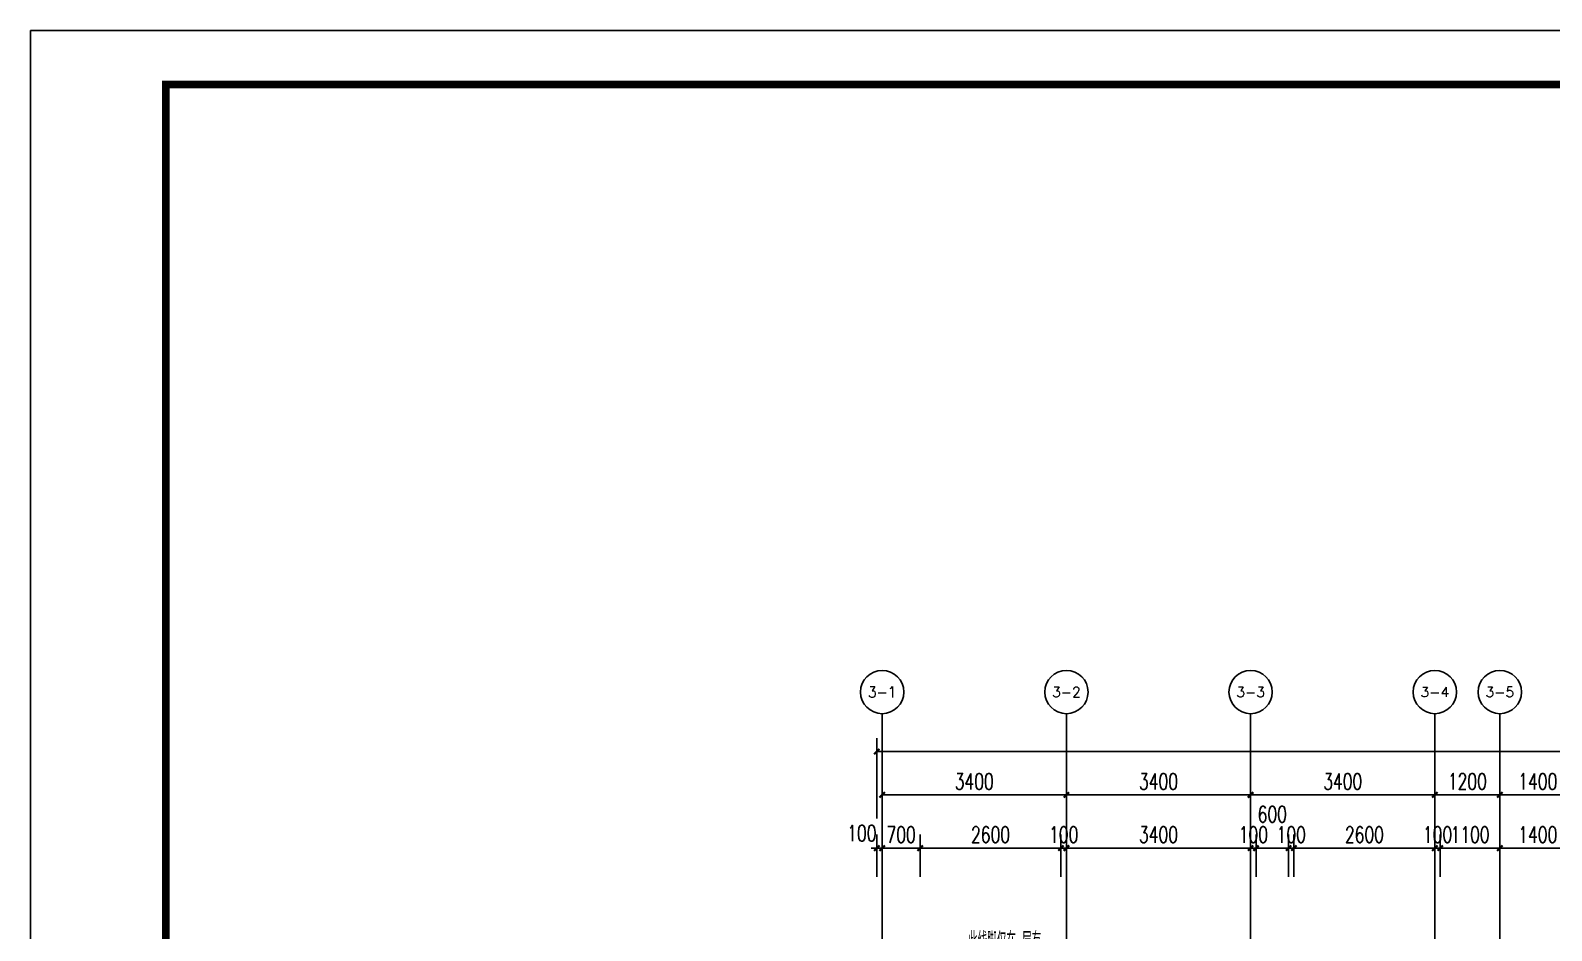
# Model space of a CAD drawing. Extents: x -59851 to 653804, y -249523 to 437614.
# Drawn here: x -59833 to -31760, y 90271 to 106895 of the extents above; entities that cross this region are included whole.
import ezdxf
from ezdxf.enums import TextEntityAlignment as Align

# ---------------------------------------------------------------- set-up
doc = ezdxf.new("R2010")
doc.units = 0
doc.header["$LTSCALE"] = 1000
doc.header["$MEASUREMENT"] = 0
for name, color, linetype in [('A-第三道尺寸线', 105, 'Continuous'), ('AXIS', 3, 'Continuous'), ('AXIS_TEXT', 7, 'Continuous'), ('DOTE', 16, 'Continuous'), ('LABEL_FIXBOX_PM', 7, 'Continuous'), ('LABEL_TXT_PM', 1, 'Continuous'), ('PUB_TEXT', 7, 'Continuous')]:
    doc.layers.add(name, color=color, linetype=linetype)
doc.styles.add('_TCH_AXIS', font='COMPLEX', dxfattribs={"bigfont": 'GBCBIG'})
doc.styles.add('_TCH_DIM', font='SIMPLEX.shx', dxfattribs={"width": 0.7, "bigfont": 'GBCBIG.shx'})
doc.styles.add('_TCH_DIM_T3', font='SIMPLEX.shx', dxfattribs={"width": 0.705882, "bigfont": 'GBCBIG.shx'})
doc.styles.add('COMPLEX', font='COMPLEX')
doc.styles.add('LABEL_TXT_PM', font='pm_njadri_romans1.shx', dxfattribs={"width": 0.7, "bigfont": 'pm_njadri_hztxt.shx'})
doc.dimstyles.new('_TCH_ARCH&&100', dxfattribs={"dimtxt": 297.5, "dimasz": 100, "dimexe": 250, "dimexo": 300, "dimgap": 100, "dimtad": 1, "dimdec": 0, "dimzin": 0, "dimdsep": 46, "dimtxsty": '_TCH_DIM_T3', "dimblk": 'ARCHTICK', "dimcen": 0.09, "dimclrt": 7, "dimazin": 2, "dimtfac": 1, "dimtdec": 0, "dimtix": 1, "dimtmove": 2, "dimatfit": 3, "dimfxl": 0, "dimtolj": 1, "dimtzin": 0, "dimarcsym": 0})

# ---------------------------------------------------------------- blocks, each defined once
blk = doc.blocks.new('zhouxianssceng0329')
at = {"layer": 'DOTE'}
for p, q in [((-44114, 132090), (-44114, 156469)), ((-40714, 132090), (-40714, 156469)), ((-37314, 132090), (-37314, 156469)), ((-33914, 132090), (-33914, 156469)), ((-32714, 146898), (-32714, 156469))]:
    blk.add_line(p, q, dxfattribs=at)
blk = doc.blocks.new('PMSheet_A1_20150113_5-3892016032414355901')
at = {"layer": 'LABEL_FIXBOX_PM'}
blk.add_lwpolyline([(0, 594), (841, 594), (841, 0), (0, 0)], close=True, dxfattribs=at)
at = {"layer": 'LABEL_FIXBOX_PM', "const_width": 1.4}
blk.add_lwpolyline([(831, 584), (25, 584), (25, 10), (831, 10)], close=True, dxfattribs=at)
at = {"layer": 'LABEL_TXT_PM', "style": 'LABEL_TXT_PM'}
for tag, height, width, p in [('修改图应说明理由', 4.5, 0.7, (788.35, 468.8)), ('出图章签名', 4.5, 0.7, (759.46, 338.09)), ('建设单位_U01', 4.5, 0.7, (800.9, 212.14)), ('建设单位', 4.5, 0.7, (800.9, 210.2)), ('建设单位_D01', 4.5, 0.7, (800.9, 207.4)), ('项目名称_U01', 4.5, 0.7, (800.9, 200.42)), ('项目名称', 4.5, 0.7, (800.9, 198.19)), ('项目名称_D01', 4.5, 0.7, (800.9, 195.3)), ('设计编号', 4.5, 0.6, (780.76, 187.9)), ('分项号', 4.5, 0.6, (820.26, 188)), ('项目经理', 4.5, 0.7, (780.26, 172)), ('项目经理签名', 4.5, 0.7, (810.18, 172.26)), ('审定', 4.5, 0.7, (780.26, 163.9)), ('审定签名', 4.5, 0.7, (810.18, 164.16)), ('审核', 4.5, 0.7, (780.26, 156)), ('审核签名', 4.5, 0.7, (810.18, 156.26)), ('项目负责', 4.5, 0.7, (780.26, 148)), ('项目负责签名', 4.5, 0.7, (810.18, 148.26)), ('专业负责', 4.5, 0.7, (780.26, 140)), ('专业负责签名', 4.5, 0.7, (810.18, 140.26)), ('校对', 4.5, 0.7, (780.26, 131.9)), ('校对签名', 4.5, 0.7, (810.18, 132.16)), ('设计签名', 4.5, 0.7, (810.18, 124.26)), ('设计', 4.5, 0.7, (780.26, 124)), ('绘制', 4.5, 0.7, (780.26, 115.9)), ('绘制签名', 4.5, 0.7, (810.18, 116.16)), ('方案_01签名', 4.5, 0.7, (810.18, 96.16)), ('方案_01', 4.5, 0.7, (780.26, 95.9)), ('方案_02', 4.5, 0.7, (780.26, 87.9)), ('方案_02签名', 4.5, 0.7, (810.18, 88.16)), ('方案_03', 4.5, 0.7, (780.29, 79.9)), ('方案_03签名', 4.5, 0.7, (810.2, 80.16)), ('方案_04', 4.5, 0.7, (780.26, 71.9)), ('方案_04签名', 4.5, 0.7, (810.18, 72.16)), ('图名_U02', 4.5, 0.7, (790.5, 60.2)), ('图名_U01', 4.5, 0.7, (790.5, 54.2)), ('图名', 4.5, 0.7, (790.5, 47.96)), ('图名_D01', 4.5, 0.7, (790.5, 42.4)), ('图名_D02', 4.5, 0.7, (790.5, 37)), ('图号', 3.5, 0.7, (760.97, 20.95)), ('图档号', 3.5, 0.7, (781.1, 20.95)), ('日期', 3.5, 0.7, (801.07, 20.95)), ('版本号', 3.5, 0.7, (820.27, 20.95))]:
    blk.add_attdef(tag, text='', height=height, dxfattribs=dict(at, width=width)).set_placement(p, align=Align.CENTER)
blk = doc.blocks.new('_ArchTick')
at = {"color": 0, "linetype": 'ByBlock', "const_width": 0.4}
blk.add_lwpolyline([(-0.5, -0.5), (0.5, 0.5)], dxfattribs=at)
blk = doc.blocks.new('*D2612')
at = {"layer": 'A-第三道尺寸线', "color": 0, "lineweight": -2, "transparency": 16777216}
for p, q in [((-44214, 91267), (-44214, 92044)), ((-44114, 91267), (-44114, 92044)), ((-44214, 91794), (-44314, 91794)), ((-44214, 91794), (-44114, 91794)), ((-44114, 91794), (-44014, 91794))]:
    blk.add_line(p, q, dxfattribs=at)
at = {"layer": 'Defpoints', "color": 0, "transparency": 16777216}
for p in [(-44114, 91794), (-44214, 90967), (-44114, 90967)]:
    blk.add_point(p, dxfattribs=at)
at = {"layer": 'A-第三道尺寸线', "color": 0, "lineweight": -2, "transparency": 16777216, "xscale": 100, "yscale": 100, "zscale": 100}
blk.add_blockref('_ArchTick', (-44214, 91794), dxfattribs=at)
at = {"layer": 'A-第三道尺寸线', "color": 0, "lineweight": -2, "transparency": 16777216, "xscale": 100, "yscale": 100, "zscale": 100, "rotation": 180}
blk.add_blockref('_ArchTick', (-44114, 91794), dxfattribs=at)
at = {"layer": 'A-第三道尺寸线', "color": 7, "transparency": 16777216, "insert": (-44489, 92069), "char_height": 297.5, "attachment_point": 5, "style": '_TCH_DIM_T3'}
blk.add_mtext('\\A1;100', dxfattribs=at)
blk = doc.blocks.new('*D2613')
at = {"layer": 'A-第三道尺寸线', "color": 0, "lineweight": -2, "transparency": 16777216}
for p, q in [((-44114, 91267), (-44114, 92044)), ((-43414, 91267), (-43414, 92044)), ((-44114, 91794), (-44214, 91794)), ((-44114, 91794), (-43414, 91794)), ((-43414, 91794), (-43314, 91794))]:
    blk.add_line(p, q, dxfattribs=at)
at = {"layer": 'Defpoints', "color": 0, "transparency": 16777216}
for p in [(-43414, 91794), (-44114, 90967), (-43414, 90967)]:
    blk.add_point(p, dxfattribs=at)
at = {"layer": 'A-第三道尺寸线', "color": 0, "lineweight": -2, "transparency": 16777216, "xscale": 100, "yscale": 100, "zscale": 100}
blk.add_blockref('_ArchTick', (-44114, 91794), dxfattribs=at)
at = {"layer": 'A-第三道尺寸线', "color": 0, "lineweight": -2, "transparency": 16777216, "xscale": 100, "yscale": 100, "zscale": 100, "rotation": 180}
blk.add_blockref('_ArchTick', (-43414, 91794), dxfattribs=at)
at = {"layer": 'A-第三道尺寸线', "color": 7, "transparency": 16777216, "insert": (-43764, 92043), "char_height": 297.5, "attachment_point": 5, "style": '_TCH_DIM_T3'}
blk.add_mtext('\\A1;700', dxfattribs=at)
blk = doc.blocks.new('*D2614')
at = {"layer": 'A-第三道尺寸线', "color": 0, "lineweight": -2, "transparency": 16777216}
for p, q in [((-43414, 91267), (-43414, 92044)), ((-40814, 91267), (-40814, 92044)), ((-43414, 91794), (-40814, 91794))]:
    blk.add_line(p, q, dxfattribs=at)
at = {"layer": 'Defpoints', "color": 0, "transparency": 16777216}
for p in [(-40814, 91794), (-43414, 90967), (-40814, 90967)]:
    blk.add_point(p, dxfattribs=at)
at = {"layer": 'A-第三道尺寸线', "color": 0, "lineweight": -2, "transparency": 16777216, "xscale": 100, "yscale": 100, "zscale": 100, "rotation": 180}
blk.add_blockref('_ArchTick', (-43414, 91794), dxfattribs=at)
at = {"layer": 'A-第三道尺寸线', "color": 0, "lineweight": -2, "transparency": 16777216, "xscale": 100, "yscale": 100, "zscale": 100}
blk.add_blockref('_ArchTick', (-40814, 91794), dxfattribs=at)
at = {"layer": 'A-第三道尺寸线', "color": 7, "transparency": 16777216, "insert": (-42114, 92043), "char_height": 297.5, "attachment_point": 5, "style": '_TCH_DIM_T3'}
blk.add_mtext('\\A1;2600', dxfattribs=at)
blk = doc.blocks.new('*D2615')
at = {"layer": 'A-第三道尺寸线', "color": 0, "lineweight": -2, "transparency": 16777216}
for p, q in [((-40814, 91267), (-40814, 92044)), ((-40714, 91267), (-40714, 92044)), ((-40814, 91794), (-40914, 91794)), ((-40814, 91794), (-40714, 91794)), ((-40714, 91794), (-40614, 91794))]:
    blk.add_line(p, q, dxfattribs=at)
at = {"layer": 'Defpoints', "color": 0, "transparency": 16777216}
for p in [(-40714, 91794), (-40814, 90967), (-40714, 90967)]:
    blk.add_point(p, dxfattribs=at)
at = {"layer": 'A-第三道尺寸线', "color": 0, "lineweight": -2, "transparency": 16777216, "xscale": 100, "yscale": 100, "zscale": 100}
blk.add_blockref('_ArchTick', (-40814, 91794), dxfattribs=at)
at = {"layer": 'A-第三道尺寸线', "color": 0, "lineweight": -2, "transparency": 16777216, "xscale": 100, "yscale": 100, "zscale": 100, "rotation": 180}
blk.add_blockref('_ArchTick', (-40714, 91794), dxfattribs=at)
at = {"layer": 'A-第三道尺寸线', "color": 7, "transparency": 16777216, "insert": (-40764, 92043), "char_height": 297.5, "attachment_point": 5, "style": '_TCH_DIM_T3'}
blk.add_mtext('\\A1;100', dxfattribs=at)
blk = doc.blocks.new('*D2616')
at = {"layer": 'A-第三道尺寸线', "color": 0, "lineweight": -2, "transparency": 16777216}
for p, q in [((-40714, 91267), (-40714, 92044)), ((-37314, 91267), (-37314, 92044)), ((-40714, 91794), (-37314, 91794))]:
    blk.add_line(p, q, dxfattribs=at)
at = {"layer": 'Defpoints', "color": 0, "transparency": 16777216}
for p in [(-37314, 91794), (-40714, 90967), (-37314, 90967)]:
    blk.add_point(p, dxfattribs=at)
at = {"layer": 'A-第三道尺寸线', "color": 0, "lineweight": -2, "transparency": 16777216, "xscale": 100, "yscale": 100, "zscale": 100, "rotation": 180}
blk.add_blockref('_ArchTick', (-40714, 91794), dxfattribs=at)
at = {"layer": 'A-第三道尺寸线', "color": 0, "lineweight": -2, "transparency": 16777216, "xscale": 100, "yscale": 100, "zscale": 100}
blk.add_blockref('_ArchTick', (-37314, 91794), dxfattribs=at)
at = {"layer": 'A-第三道尺寸线', "color": 7, "transparency": 16777216, "insert": (-39014, 92043), "char_height": 297.5, "attachment_point": 5, "style": '_TCH_DIM_T3'}
blk.add_mtext('\\A1;3400', dxfattribs=at)
blk = doc.blocks.new('*D2617')
at = {"layer": 'A-第三道尺寸线', "color": 0, "lineweight": -2, "transparency": 16777216}
for p, q in [((-37314, 91267), (-37314, 92044)), ((-37214, 91267), (-37214, 92044)), ((-37314, 91794), (-37414, 91794)), ((-37314, 91794), (-37214, 91794)), ((-37214, 91794), (-37114, 91794))]:
    blk.add_line(p, q, dxfattribs=at)
at = {"layer": 'Defpoints', "color": 0, "transparency": 16777216}
for p in [(-37214, 91794), (-37314, 90967), (-37214, 90967)]:
    blk.add_point(p, dxfattribs=at)
at = {"layer": 'A-第三道尺寸线', "color": 0, "lineweight": -2, "transparency": 16777216, "xscale": 100, "yscale": 100, "zscale": 100}
blk.add_blockref('_ArchTick', (-37314, 91794), dxfattribs=at)
at = {"layer": 'A-第三道尺寸线', "color": 0, "lineweight": -2, "transparency": 16777216, "xscale": 100, "yscale": 100, "zscale": 100, "rotation": 180}
blk.add_blockref('_ArchTick', (-37214, 91794), dxfattribs=at)
at = {"layer": 'A-第三道尺寸线', "color": 7, "transparency": 16777216, "insert": (-37264, 92043), "char_height": 297.5, "attachment_point": 5, "style": '_TCH_DIM_T3'}
blk.add_mtext('\\A1;100', dxfattribs=at)
blk = doc.blocks.new('*D2618')
at = {"layer": 'A-第三道尺寸线', "color": 0, "lineweight": -2, "transparency": 16777216}
for p, q in [((-37214, 91267), (-37214, 92044)), ((-36614, 91267), (-36614, 92044)), ((-37214, 91794), (-36614, 91794))]:
    blk.add_line(p, q, dxfattribs=at)
at = {"layer": 'Defpoints', "color": 0, "transparency": 16777216}
for p in [(-36614, 91794), (-37214, 90967), (-36614, 90967)]:
    blk.add_point(p, dxfattribs=at)
at = {"layer": 'A-第三道尺寸线', "color": 0, "lineweight": -2, "transparency": 16777216, "xscale": 100, "yscale": 100, "zscale": 100, "rotation": 180}
blk.add_blockref('_ArchTick', (-37214, 91794), dxfattribs=at)
at = {"layer": 'A-第三道尺寸线', "color": 0, "lineweight": -2, "transparency": 16777216, "xscale": 100, "yscale": 100, "zscale": 100}
blk.add_blockref('_ArchTick', (-36614, 91794), dxfattribs=at)
at = {"layer": 'A-第三道尺寸线', "color": 7, "transparency": 16777216, "insert": (-36914, 92419), "char_height": 297.5, "attachment_point": 5, "style": '_TCH_DIM_T3'}
blk.add_mtext('\\A1;600', dxfattribs=at)
blk = doc.blocks.new('*D2619')
at = {"layer": 'A-第三道尺寸线', "color": 0, "lineweight": -2, "transparency": 16777216}
for p, q in [((-36614, 91267), (-36614, 92044)), ((-36514, 91267), (-36514, 92044)), ((-36614, 91794), (-36714, 91794)), ((-36614, 91794), (-36514, 91794)), ((-36514, 91794), (-36414, 91794))]:
    blk.add_line(p, q, dxfattribs=at)
at = {"layer": 'Defpoints', "color": 0, "transparency": 16777216}
for p in [(-36514, 91794), (-36614, 90967), (-36514, 90967)]:
    blk.add_point(p, dxfattribs=at)
at = {"layer": 'A-第三道尺寸线', "color": 0, "lineweight": -2, "transparency": 16777216, "xscale": 100, "yscale": 100, "zscale": 100}
blk.add_blockref('_ArchTick', (-36614, 91794), dxfattribs=at)
at = {"layer": 'A-第三道尺寸线', "color": 0, "lineweight": -2, "transparency": 16777216, "xscale": 100, "yscale": 100, "zscale": 100, "rotation": 180}
blk.add_blockref('_ArchTick', (-36514, 91794), dxfattribs=at)
at = {"layer": 'A-第三道尺寸线', "color": 7, "transparency": 16777216, "insert": (-36564, 92043), "char_height": 297.5, "attachment_point": 5, "style": '_TCH_DIM_T3'}
blk.add_mtext('\\A1;100', dxfattribs=at)
blk = doc.blocks.new('*D2620')
at = {"layer": 'A-第三道尺寸线', "color": 0, "lineweight": -2, "transparency": 16777216}
for p, q in [((-36514, 91267), (-36514, 92044)), ((-33914, 91267), (-33914, 92044)), ((-36514, 91794), (-33914, 91794))]:
    blk.add_line(p, q, dxfattribs=at)
at = {"layer": 'Defpoints', "color": 0, "transparency": 16777216}
for p in [(-33914, 91794), (-36514, 90967), (-33914, 90967)]:
    blk.add_point(p, dxfattribs=at)
at = {"layer": 'A-第三道尺寸线', "color": 0, "lineweight": -2, "transparency": 16777216, "xscale": 100, "yscale": 100, "zscale": 100, "rotation": 180}
blk.add_blockref('_ArchTick', (-36514, 91794), dxfattribs=at)
at = {"layer": 'A-第三道尺寸线', "color": 0, "lineweight": -2, "transparency": 16777216, "xscale": 100, "yscale": 100, "zscale": 100}
blk.add_blockref('_ArchTick', (-33914, 91794), dxfattribs=at)
at = {"layer": 'A-第三道尺寸线', "color": 7, "transparency": 16777216, "insert": (-35214, 92043), "char_height": 297.5, "attachment_point": 5, "style": '_TCH_DIM_T3'}
blk.add_mtext('\\A1;2600', dxfattribs=at)
blk = doc.blocks.new('*D2621')
at = {"layer": 'A-第三道尺寸线', "color": 0, "lineweight": -2, "transparency": 16777216}
for p, q in [((-33914, 91267), (-33914, 92044)), ((-33814, 91267), (-33814, 92044)), ((-33914, 91794), (-34014, 91794)), ((-33914, 91794), (-33814, 91794)), ((-33814, 91794), (-33714, 91794))]:
    blk.add_line(p, q, dxfattribs=at)
at = {"layer": 'Defpoints', "color": 0, "transparency": 16777216}
for p in [(-33814, 91794), (-33914, 90967), (-33814, 90967)]:
    blk.add_point(p, dxfattribs=at)
at = {"layer": 'A-第三道尺寸线', "color": 0, "lineweight": -2, "transparency": 16777216, "xscale": 100, "yscale": 100, "zscale": 100}
blk.add_blockref('_ArchTick', (-33914, 91794), dxfattribs=at)
at = {"layer": 'A-第三道尺寸线', "color": 0, "lineweight": -2, "transparency": 16777216, "xscale": 100, "yscale": 100, "zscale": 100, "rotation": 180}
blk.add_blockref('_ArchTick', (-33814, 91794), dxfattribs=at)
at = {"layer": 'A-第三道尺寸线', "color": 7, "transparency": 16777216, "insert": (-33864, 92043), "char_height": 297.5, "attachment_point": 5, "style": '_TCH_DIM_T3'}
blk.add_mtext('\\A1;100', dxfattribs=at)
blk = doc.blocks.new('*D2622')
at = {"layer": 'A-第三道尺寸线', "color": 0, "lineweight": -2, "transparency": 16777216}
for p, q in [((-33814, 91267), (-33814, 92044)), ((-32714, 91267), (-32714, 92044)), ((-33814, 91794), (-32714, 91794))]:
    blk.add_line(p, q, dxfattribs=at)
at = {"layer": 'Defpoints', "color": 0, "transparency": 16777216}
for p in [(-32714, 91794), (-33814, 90967), (-32714, 90967)]:
    blk.add_point(p, dxfattribs=at)
at = {"layer": 'A-第三道尺寸线', "color": 0, "lineweight": -2, "transparency": 16777216, "xscale": 100, "yscale": 100, "zscale": 100, "rotation": 180}
blk.add_blockref('_ArchTick', (-33814, 91794), dxfattribs=at)
at = {"layer": 'A-第三道尺寸线', "color": 0, "lineweight": -2, "transparency": 16777216, "xscale": 100, "yscale": 100, "zscale": 100}
blk.add_blockref('_ArchTick', (-32714, 91794), dxfattribs=at)
at = {"layer": 'A-第三道尺寸线', "color": 7, "transparency": 16777216, "insert": (-33264, 92043), "char_height": 297.5, "attachment_point": 5, "style": '_TCH_DIM_T3'}
blk.add_mtext('\\A1;1100', dxfattribs=at)
blk = doc.blocks.new('*D2623')
at = {"layer": 'A-第三道尺寸线', "color": 0, "lineweight": -2, "transparency": 16777216}
for p, q in [((-32714, 91267), (-32714, 92044)), ((-31314, 91267), (-31314, 92044)), ((-32714, 91794), (-31314, 91794))]:
    blk.add_line(p, q, dxfattribs=at)
at = {"layer": 'Defpoints', "color": 0, "transparency": 16777216}
for p in [(-31314, 91794), (-32714, 90967), (-31314, 90967)]:
    blk.add_point(p, dxfattribs=at)
at = {"layer": 'A-第三道尺寸线', "color": 0, "lineweight": -2, "transparency": 16777216, "xscale": 100, "yscale": 100, "zscale": 100, "rotation": 180}
blk.add_blockref('_ArchTick', (-32714, 91794), dxfattribs=at)
at = {"layer": 'A-第三道尺寸线', "color": 0, "lineweight": -2, "transparency": 16777216, "xscale": 100, "yscale": 100, "zscale": 100}
blk.add_blockref('_ArchTick', (-31314, 91794), dxfattribs=at)
at = {"layer": 'A-第三道尺寸线', "color": 7, "transparency": 16777216, "insert": (-32014, 92043), "char_height": 297.5, "attachment_point": 5, "style": '_TCH_DIM_T3'}
blk.add_mtext('\\A1;1400', dxfattribs=at)
blk = doc.blocks.new('*D2909')
at = {"layer": 'AXIS', "color": 0, "lineweight": -2, "transparency": 16777216}
for p, q in [((-44114, 90577), (-44114, 93027)), ((-40714, 90577), (-40714, 93027)), ((-44114, 92777), (-40714, 92777))]:
    blk.add_line(p, q, dxfattribs=at)
at = {"layer": 'Defpoints', "color": 0, "transparency": 16777216}
for p in [(-40714, 92777), (-44114, 90277), (-40714, 90277)]:
    blk.add_point(p, dxfattribs=at)
at = {"layer": 'AXIS', "color": 0, "lineweight": -2, "transparency": 16777216, "xscale": 100, "yscale": 100, "zscale": 100, "rotation": 180}
blk.add_blockref('_ArchTick', (-44114, 92777), dxfattribs=at)
at = {"layer": 'AXIS', "color": 0, "lineweight": -2, "transparency": 16777216, "xscale": 100, "yscale": 100, "zscale": 100}
blk.add_blockref('_ArchTick', (-40714, 92777), dxfattribs=at)
at = {"layer": 'AXIS', "color": 7, "transparency": 16777216, "insert": (-42414, 93026), "char_height": 297.5, "attachment_point": 5, "style": '_TCH_DIM_T3'}
blk.add_mtext('\\A1;3400', dxfattribs=at)
blk = doc.blocks.new('*D2910')
at = {"layer": 'AXIS', "color": 0, "lineweight": -2, "transparency": 16777216}
for p, q in [((-40714, 90577), (-40714, 93027)), ((-37314, 90577), (-37314, 93027)), ((-40714, 92777), (-37314, 92777))]:
    blk.add_line(p, q, dxfattribs=at)
at = {"layer": 'Defpoints', "color": 0, "transparency": 16777216}
for p in [(-37314, 92777), (-40714, 90277), (-37314, 90277)]:
    blk.add_point(p, dxfattribs=at)
at = {"layer": 'AXIS', "color": 0, "lineweight": -2, "transparency": 16777216, "xscale": 100, "yscale": 100, "zscale": 100, "rotation": 180}
blk.add_blockref('_ArchTick', (-40714, 92777), dxfattribs=at)
at = {"layer": 'AXIS', "color": 0, "lineweight": -2, "transparency": 16777216, "xscale": 100, "yscale": 100, "zscale": 100}
blk.add_blockref('_ArchTick', (-37314, 92777), dxfattribs=at)
at = {"layer": 'AXIS', "color": 7, "transparency": 16777216, "insert": (-39014, 93026), "char_height": 297.5, "attachment_point": 5, "style": '_TCH_DIM_T3'}
blk.add_mtext('\\A1;3400', dxfattribs=at)
blk = doc.blocks.new('*D2911')
at = {"layer": 'AXIS', "color": 0, "lineweight": -2, "transparency": 16777216}
for p, q in [((-37314, 90577), (-37314, 93027)), ((-33914, 90577), (-33914, 93027)), ((-37314, 92777), (-33914, 92777))]:
    blk.add_line(p, q, dxfattribs=at)
at = {"layer": 'Defpoints', "color": 0, "transparency": 16777216}
for p in [(-33914, 92777), (-37314, 90277), (-33914, 90277)]:
    blk.add_point(p, dxfattribs=at)
at = {"layer": 'AXIS', "color": 0, "lineweight": -2, "transparency": 16777216, "xscale": 100, "yscale": 100, "zscale": 100, "rotation": 180}
blk.add_blockref('_ArchTick', (-37314, 92777), dxfattribs=at)
at = {"layer": 'AXIS', "color": 0, "lineweight": -2, "transparency": 16777216, "xscale": 100, "yscale": 100, "zscale": 100}
blk.add_blockref('_ArchTick', (-33914, 92777), dxfattribs=at)
at = {"layer": 'AXIS', "color": 7, "transparency": 16777216, "insert": (-35614, 93026), "char_height": 297.5, "attachment_point": 5, "style": '_TCH_DIM_T3'}
blk.add_mtext('\\A1;3400', dxfattribs=at)
blk = doc.blocks.new('*D2912')
at = {"layer": 'AXIS', "color": 0, "lineweight": -2, "transparency": 16777216}
for p, q in [((-33914, 90577), (-33914, 93027)), ((-32714, 90577), (-32714, 93027)), ((-33914, 92777), (-32714, 92777))]:
    blk.add_line(p, q, dxfattribs=at)
at = {"layer": 'Defpoints', "color": 0, "transparency": 16777216}
for p in [(-32714, 92777), (-33914, 90277), (-32714, 90277)]:
    blk.add_point(p, dxfattribs=at)
at = {"layer": 'AXIS', "color": 0, "lineweight": -2, "transparency": 16777216, "xscale": 100, "yscale": 100, "zscale": 100, "rotation": 180}
blk.add_blockref('_ArchTick', (-33914, 92777), dxfattribs=at)
at = {"layer": 'AXIS', "color": 0, "lineweight": -2, "transparency": 16777216, "xscale": 100, "yscale": 100, "zscale": 100}
blk.add_blockref('_ArchTick', (-32714, 92777), dxfattribs=at)
at = {"layer": 'AXIS', "color": 7, "transparency": 16777216, "insert": (-33314, 93026), "char_height": 297.5, "attachment_point": 5, "style": '_TCH_DIM_T3'}
blk.add_mtext('\\A1;1200', dxfattribs=at)
blk = doc.blocks.new('*D2913')
at = {"layer": 'AXIS', "color": 0, "lineweight": -2, "transparency": 16777216}
for p, q in [((-32714, 90577), (-32714, 93027)), ((-31314, 90577), (-31314, 93027)), ((-32714, 92777), (-31314, 92777))]:
    blk.add_line(p, q, dxfattribs=at)
at = {"layer": 'Defpoints', "color": 0, "transparency": 16777216}
for p in [(-31314, 92777), (-32714, 90277), (-31314, 90277)]:
    blk.add_point(p, dxfattribs=at)
at = {"layer": 'AXIS', "color": 0, "lineweight": -2, "transparency": 16777216, "xscale": 100, "yscale": 100, "zscale": 100, "rotation": 180}
blk.add_blockref('_ArchTick', (-32714, 92777), dxfattribs=at)
at = {"layer": 'AXIS', "color": 0, "lineweight": -2, "transparency": 16777216, "xscale": 100, "yscale": 100, "zscale": 100}
blk.add_blockref('_ArchTick', (-31314, 92777), dxfattribs=at)
at = {"layer": 'AXIS', "color": 7, "transparency": 16777216, "insert": (-32014, 93026), "char_height": 297.5, "attachment_point": 5, "style": '_TCH_DIM_T3'}
blk.add_mtext('\\A1;1400', dxfattribs=at)
blk = doc.blocks.new('*D2927')
at = {"layer": 'AXIS', "color": 0, "lineweight": -2, "transparency": 16777216}
for p, q in [((-44214, 92344), (-44214, 93827)), ((3986, 92344), (3986, 93827)), ((-44214, 93577), (3986, 93577))]:
    blk.add_line(p, q, dxfattribs=at)
at = {"layer": 'Defpoints', "color": 0, "transparency": 16777216}
for p in [(3986, 93577), (-44214, 92044), (3986, 92044)]:
    blk.add_point(p, dxfattribs=at)
at = {"layer": 'AXIS', "color": 0, "lineweight": -2, "transparency": 16777216, "xscale": 100, "yscale": 100, "zscale": 100, "rotation": 180}
blk.add_blockref('_ArchTick', (-44214, 93577), dxfattribs=at)
at = {"layer": 'AXIS', "color": 0, "lineweight": -2, "transparency": 16777216, "xscale": 100, "yscale": 100, "zscale": 100}
blk.add_blockref('_ArchTick', (3986, 93577), dxfattribs=at)
at = {"layer": 'AXIS', "color": 7, "transparency": 16777216, "insert": (-20114, 93826), "char_height": 297.5, "attachment_point": 5, "style": '_TCH_DIM_T3'}
blk.add_mtext('\\A1;48200', dxfattribs=at)
blk = doc.blocks.new('_AXISO')
blk.add_circle((0, 0), 0.5)
at = {"layer": 'AXIS_TEXT', "style": 'COMPLEX', "width": 1.041667}
blk.add_attdef('A', text='', height=0.56, dxfattribs=at).set_placement((-0.25, -0.28), (0.25, -0.28), align=Align.FIT)

msp = doc.modelspace()

# ---------------------------------------------------------------- linework, layer by layer
at = {"layer": 'AXIS'}
for p, q in [((-44113.7, 90276.9), (-44113.7, 94276.9)), ((-40713.7, 90276.9), (-40713.7, 94276.9)), ((-37313.7, 90276.9), (-37313.7, 94276.9)), ((-33913.7, 90276.9), (-33913.7, 94276.9)), ((-32713.7, 90276.9), (-32713.7, 94276.9))]:
    msp.add_line(p, q, dxfattribs=at)

# ---------------------------------------------------------------- block references
at = {"xscale": 100, "yscale": 100, "zscale": 100}
msp.add_blockref('PMSheet_A1_20150113_5-3892016032414355901', (-59833.4, 47494.6), dxfattribs=at)
msp.add_blockref('zhouxianssceng0329', (0, -66192.5))
at = {"layer": 'AXIS'}
ref = msp.add_blockref('_AXISO', (-44113.7, 94676.9), dxfattribs=dict(at, xscale=800, yscale=800, zscale=800))
ref.add_attrib('A', '3-1', dxfattribs={"layer": 'AXIS_TEXT', "height": 202.97, "style": '_TCH_AXIS'}).set_placement((-44374.7, 94575.4), (-43852.8, 94575.4), align=Align.FIT)
ref = msp.add_blockref('_AXISO', (-40713.7, 94676.9), dxfattribs=dict(at, xscale=800, yscale=800, zscale=800))
ref.add_attrib('A', '3-2', dxfattribs={"layer": 'AXIS_TEXT', "height": 187.78, "style": '_TCH_AXIS'}).set_placement((-40977.5, 94583), (-40449.9, 94583), align=Align.FIT)
ref = msp.add_blockref('_AXISO', (-37313.7, 94676.9), dxfattribs=dict(at, xscale=800, yscale=800, zscale=800))
ref.add_attrib('A', '3-3', dxfattribs={"layer": 'AXIS_TEXT', "height": 187.78, "style": '_TCH_AXIS'}).set_placement((-37577.5, 94583), (-37049.9, 94583), align=Align.FIT)
ref = msp.add_blockref('_AXISO', (-33913.7, 94676.9), dxfattribs=dict(at, xscale=800, yscale=800, zscale=800))
ref.add_attrib('A', '3-4', dxfattribs={"layer": 'AXIS_TEXT', "height": 182.29, "style": '_TCH_AXIS'}).set_placement((-34178.5, 94585.7), (-33649, 94585.7), align=Align.FIT)
ref = msp.add_blockref('_AXISO', (-32713.7, 94676.9), dxfattribs=dict(at, xscale=800, yscale=800, zscale=800))
ref.add_attrib('A', '3-5', dxfattribs={"layer": 'AXIS_TEXT', "height": 187.78, "style": '_TCH_AXIS'}).set_placement((-32977.5, 94583), (-32449.9, 94583), align=Align.FIT)

# ---------------------------------------------------------------- texts
at = {"layer": 'PUB_TEXT', "style": '_TCH_DIM', "width": 0.7}
for s, p in [('此线脚仅在', (-42530.3, 89908.1)), ('层有', (-41530.2, 89908.1))]:
    msp.add_text(s, height=337.59, dxfattribs=at).set_placement(p)

# ---------------------------------------------------------------- dimensions: what is measured, and where the dimension line sits
at = {"layer": 'A-第三道尺寸线'}
for base, p1, p2, picture, middle in [((-36613.7, 91794.1), (-37213.7, 90966.9), (-36613.7, 90966.9), '*D2618', (-36913.7, 92419.1)), ((-44113.7, 91794.1), (-44213.7, 90966.9), (-44113.7, 90966.9), '*D2612', (-44488.7, 92069.1))]:
    dim = msp.add_linear_dim(base=base, p1=p1, p2=p2, angle=0, dimstyle='_TCH_ARCH&&100', dxfattribs=at)
    dim.commit()
    dim.dimension.update_dxf_attribs({"geometry": picture, "text_midpoint": middle, "dimtype": 161})
for p1, p2, picture, middle in [((-44113.7, 90966.9), (-43413.7, 90966.9), '*D2613', (-43763.7, 92042.8)), ((-43413.7, 90966.9), (-40813.7, 90966.9), '*D2614', (-42113.7, 92042.8)), ((-40813.7, 90966.9), (-40713.7, 90966.9), '*D2615', (-40763.7, 92042.8)), ((-40713.7, 90966.9), (-37313.7, 90966.9), '*D2616', (-39013.7, 92042.8)), ((-37313.7, 90966.9), (-37213.7, 90966.9), '*D2617', (-37263.7, 92042.8)), ((-36613.7, 90966.9), (-36513.7, 90966.9), '*D2619', (-36563.7, 92042.8)), ((-36513.7, 90966.9), (-33913.7, 90966.9), '*D2620', (-35213.7, 92042.8)), ((-33913.7, 90966.9), (-33813.7, 90966.9), '*D2621', (-33863.7, 92042.8)), ((-33813.7, 90966.9), (-32713.7, 90966.9), '*D2622', (-33263.7, 92042.8)), ((-32713.7, 90966.9), (-31313.7, 90966.9), '*D2623', (-32013.7, 92042.8))]:
    dim = msp.add_aligned_dim(p1=p1, p2=p2, distance=827.2, dimstyle='_TCH_ARCH&&100', dxfattribs=at)
    dim.commit()
    dim.dimension.update_dxf_attribs({"geometry": picture, "text_midpoint": middle})
at = {"layer": 'AXIS'}
for p1, p2, distance, picture, middle in [((-44213.7, 92044.1), (3986.3, 92044.1), 1532.8, '*D2927', (-20113.7, 93825.6)), ((-44113.7, 90276.9), (-40713.7, 90276.9), 2500, '*D2909', (-42413.7, 93025.6)), ((-40713.7, 90276.9), (-37313.7, 90276.9), 2500, '*D2910', (-39013.7, 93025.6)), ((-37313.7, 90276.9), (-33913.7, 90276.9), 2500, '*D2911', (-35613.7, 93025.6)), ((-33913.7, 90276.9), (-32713.7, 90276.9), 2500, '*D2912', (-33313.7, 93025.6)), ((-32713.7, 90276.9), (-31313.7, 90276.9), 2500, '*D2913', (-32013.7, 93025.6))]:
    dim = msp.add_aligned_dim(p1=p1, p2=p2, distance=distance, dimstyle='_TCH_ARCH&&100', dxfattribs=at)
    dim.commit()
    dim.dimension.update_dxf_attribs({"geometry": picture, "text_midpoint": middle})

doc.saveas('drawing.dxf')
